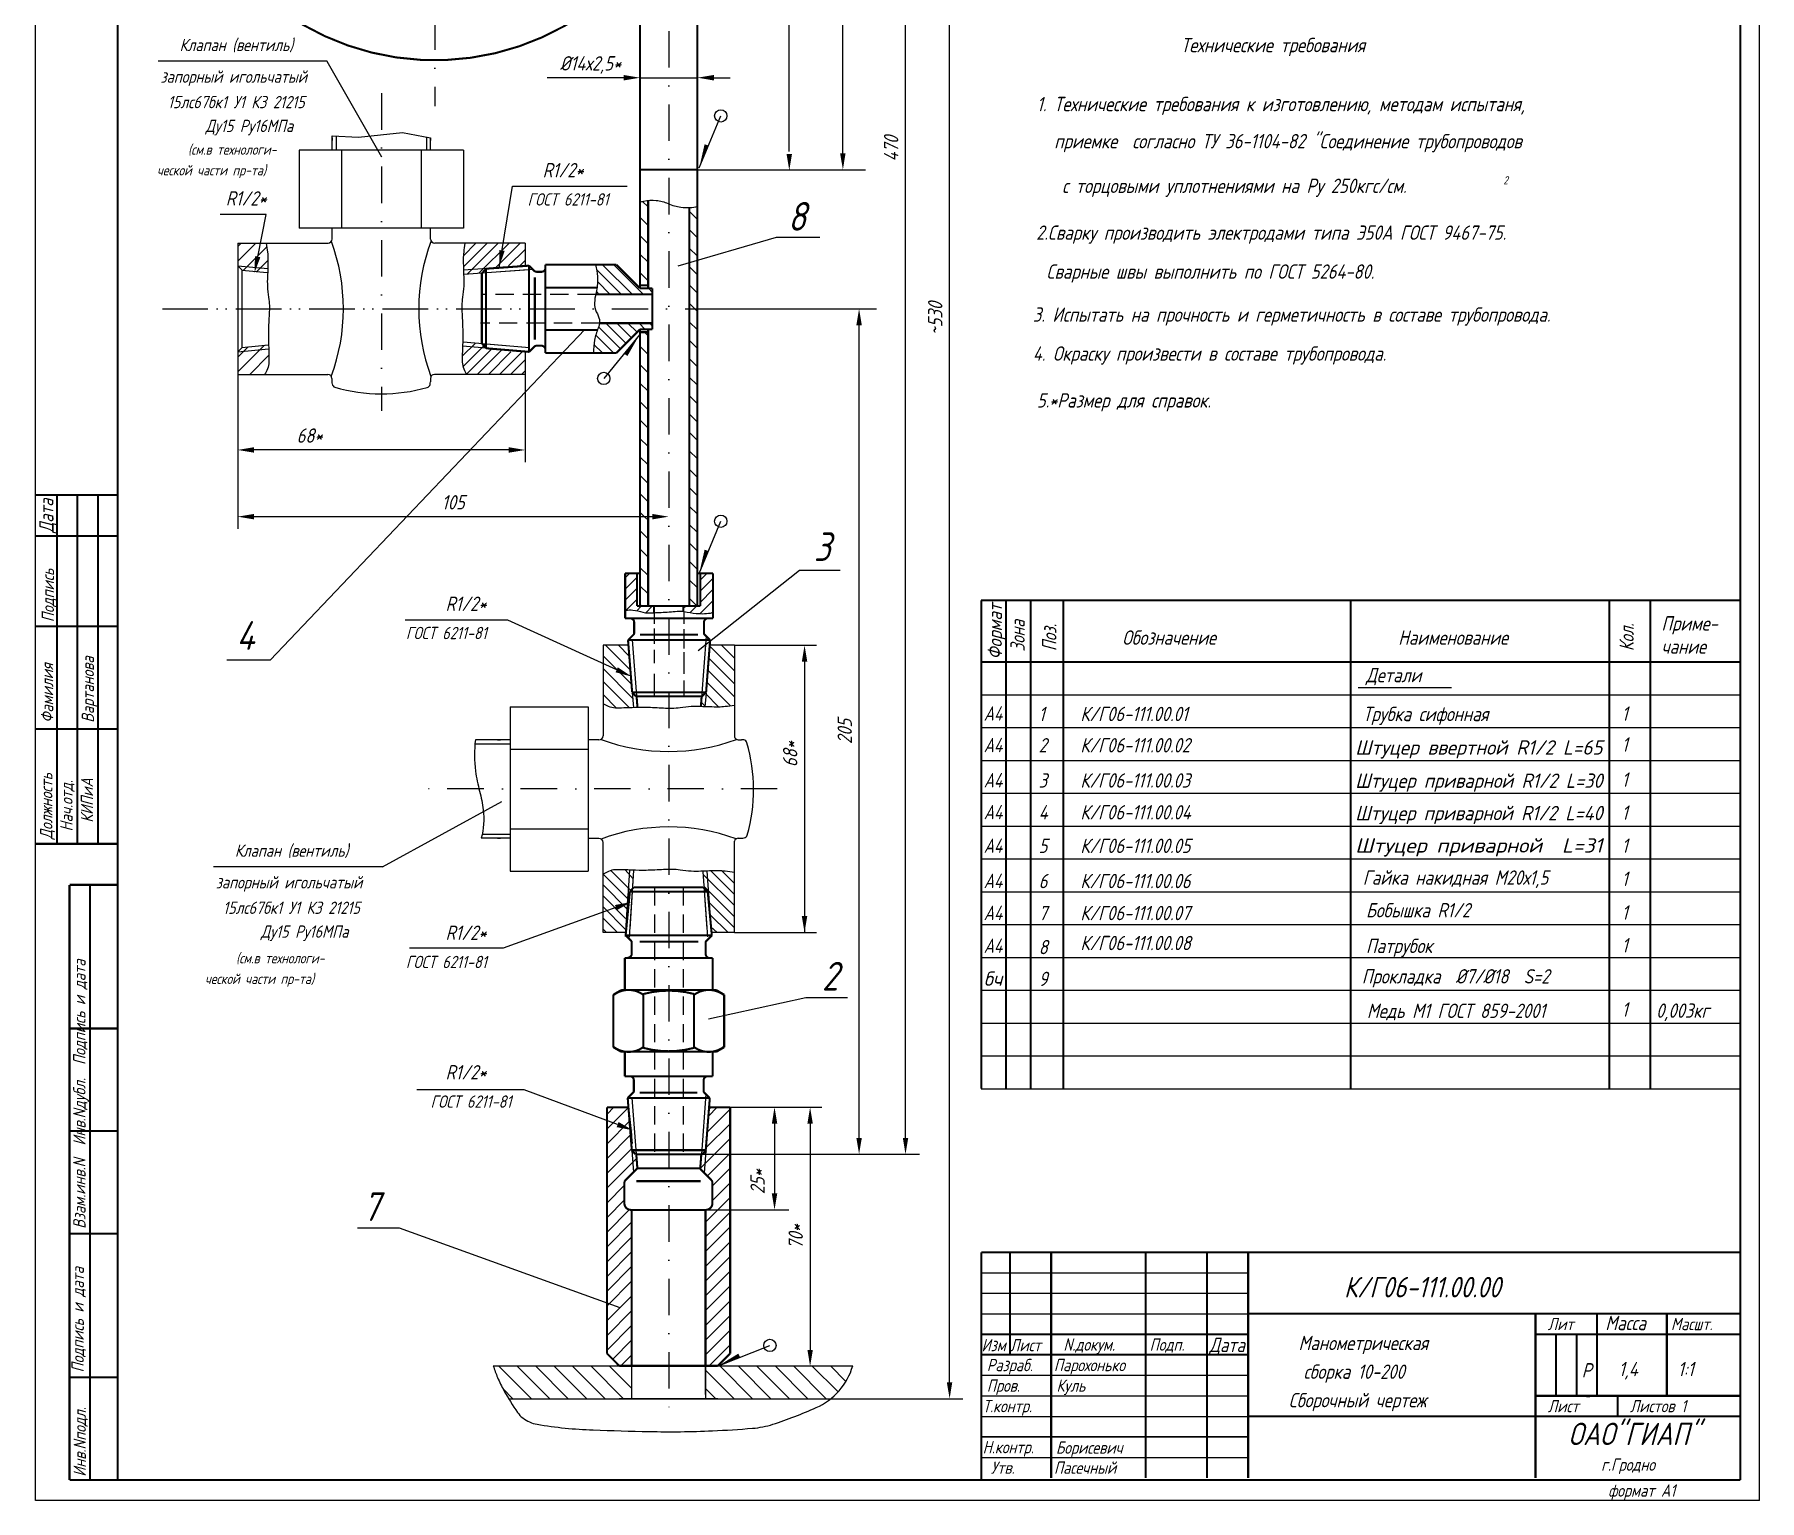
# Model space of a CAD drawing. Extents: x 612 to 1929, y 187 to 790.
# Drawn here: x 612.1 to 1032.4, y 192 to 549.2 of the extents above; entities that cross this region are included whole.
import ezdxf
from ezdxf.enums import TextEntityAlignment as Align

# ---------------------------------------------------------------- set-up
doc = ezdxf.new("R2010")
doc.units = 0
doc.header["$LTSCALE"] = 0.7
doc.header["$MEASUREMENT"] = 0
doc.linetypes.add('DASHDOT', pattern=[25.4, 12.7, -6.35, 0, -6.35])
doc.linetypes.add('HIDDEN', pattern=[9.525, 6.35, -3.175])
doc.layers.get('0').update_dxf_attribs({"linetype": 'CONTINUOUS'})
doc.layers.get('DEFPOINTS').update_dxf_attribs({"linetype": 'CONTINUOUS'})
doc.styles.add('ROMANC', font='romanc', dxfattribs={"width": 0.8, "oblique": 15, "height": 3.5})

# ---------------------------------------------------------------- blocks, each defined once
blk = doc.blocks.new('*X4')
at = {"color": 0}
for p, q in [((425.69, 471.44), (419.63, 477.5)), ((428.38, 471.44), (421.13, 478.69)), ((431.07, 471.44), (423.82, 478.69)), ((420.3, 471.44), (419.61, 472.13)), ((422.99, 471.44), (419.88, 474.56)), ((433.22, 471.99), (432.27, 472.94)), ((425.47, 458.19), (420.13, 463.52)), ((426.81, 459.54), (421.91, 464.44)), ((428.16, 460.88), (424.6, 464.44)), ((429.51, 462.23), (427.3, 464.44)), ((431.49, 462.94), (429.99, 464.44)), ((433.22, 463.91), (432.69, 464.44)), ((421.08, 457.19), (419, 459.27)), ((423.77, 457.19), (419.45, 461.52))]:
    blk.add_line(p, q, dxfattribs=at)
blk = doc.blocks.new('*X6')
at = {"color": 0}
for p, q in [((428.16, 376.47), (421.22, 383.41)), ((427.89, 379.88), (421.82, 385.95)), ((427.62, 383.3), (424.96, 385.95)), ((453.22, 376.56), (446.97, 382.8)), ((453.22, 379.7), (447.2, 385.72)), ((453.22, 382.84), (450.11, 385.95)), ((428.43, 373.06), (421.22, 380.27)), ((453.22, 373.41), (446.74, 379.89)), ((427.63, 370.72), (421.22, 377.13)), ((449.44, 370.91), (446.09, 374.26)), ((452.3, 371.19), (446.52, 376.97)), ((424.53, 370.67), (421.22, 373.98)), ((446.24, 370.97), (445.13, 372.07))]:
    blk.add_line(p, q, dxfattribs=at)
blk = doc.blocks.new('*X7')
at = {"color": 0}
for p, q in [((432.22, 492.75), (430.87, 494.09)), ((444.22, 489.73), (442.22, 491.73)), ((432.22, 488.26), (430.22, 490.26)), ((432.22, 483.77), (430.22, 485.77)), ((444.22, 485.24), (442.22, 487.24)), ((432.22, 479.28), (430.22, 481.28)), ((444.22, 480.75), (442.22, 482.75)), ((432.22, 474.79), (430.22, 476.79)), ((444.22, 476.26), (442.22, 478.26)), ((444.22, 471.77), (442.22, 473.77)), ((443.55, 467.94), (442.22, 469.28)), ((444.22, 467.28), (443.55, 467.94)), ((444.22, 462.79), (442.22, 464.79)), ((432.22, 456.83), (430.22, 458.83)), ((432.22, 461.32), (431.29, 462.24)), ((444.22, 458.3), (442.22, 460.3)), ((432.22, 452.34), (430.22, 454.34)), ((444.22, 453.81), (442.22, 455.81)), ((432.22, 447.85), (430.22, 449.85)), ((444.22, 449.32), (442.22, 451.32)), ((444.22, 444.83), (442.22, 446.83)), ((432.22, 443.36), (430.22, 445.36)), ((444.22, 440.34), (442.22, 442.34)), ((432.22, 438.87), (430.22, 440.87)), ((444.22, 435.85), (442.22, 437.85)), ((432.22, 434.38), (430.22, 436.38)), ((444.22, 431.36), (442.22, 433.36)), ((432.22, 429.89), (430.22, 431.89)), ((444.22, 426.87), (442.22, 428.87)), ((432.22, 425.4), (430.22, 427.4)), ((432.22, 420.91), (430.22, 422.91)), ((444.22, 422.38), (442.22, 424.38)), ((431.34, 417.29), (430.22, 418.42)), ((432.22, 416.42), (431.34, 417.29)), ((444.22, 417.89), (442.22, 419.89)), ((432.22, 411.93), (430.22, 413.93)), ((444.22, 413.4), (442.22, 415.4)), ((432.22, 407.44), (430.22, 409.44)), ((444.22, 408.91), (442.22, 410.91)), ((432.22, 402.95), (430.22, 404.95)), ((444.22, 404.42), (442.22, 406.42)), ((432.22, 398.46), (430.22, 400.46)), ((444.22, 399.93), (442.22, 401.93)), ((430.67, 395.52), (430.22, 395.97)), ((444.14, 395.52), (442.22, 397.44))]:
    blk.add_line(p, q, dxfattribs=at)
blk = doc.blocks.new('*X5')
at = {"color": 0}
for p, q in [((426.61, 402.37), (427.76, 403.51)), ((444.92, 401.81), (446.62, 403.51)), ((426.61, 399.67), (429.52, 402.58)), ((426.61, 396.98), (429.52, 399.88)), ((444.92, 399.12), (448.01, 402.21)), ((444.92, 396.42), (448.01, 399.52)), ((426.82, 394.49), (429.52, 397.19)), ((429.42, 394.39), (430.54, 395.52)), ((431.61, 393.9), (433.23, 395.52)), ((440.77, 394.97), (441.31, 395.52)), ((442.42, 393.92), (444.01, 395.52)), ((444.86, 393.67), (448.01, 396.83)), ((447.76, 393.88), (448.01, 394.13))]:
    blk.add_line(p, q, dxfattribs=at)

msp = doc.modelspace()

# ---------------------------------------------------------------- linework, layer by layer
for p, q in [((612.37, 192.01), (612.37, 786.01)), ((612.37, 192.01), (612.37, 786.01)), ((1032.37, 192.01), (1032.37, 786.01)), ((1032.37, 192.01), (1032.37, 786.01)), ((683.4, 542.68), (642.28, 542.68)), ((683.37, 542.72), (696.63, 519.41)), ((774.06, 516.68), (779.31, 529.37)), ((684.63, 521.01), (684.63, 524.52)), ((684.63, 524.05), (684.63, 523.35)), ((685.64, 524.46), (685.64, 521.01)), ((707.62, 524.25), (707.62, 521.01)), ((708.63, 521.01), (708.63, 524.05)), ((708.63, 524.05), (708.63, 523.35)), ((716.63, 521.01), (676.63, 521.01)), ((676.63, 521.01), (676.63, 502.01)), ((686.92, 521.01), (686.92, 502.01)), ((706.34, 521.01), (706.34, 502.01)), ((716.63, 521.01), (716.63, 502.01)), ((725.34, 492.36), (728.61, 512.24)), ((728.61, 512.24), (756.53, 512.24)), ((668.55, 505.32), (657.36, 505.32)), ((666.5, 495.06), (668.55, 505.32)), ((716.63, 502.01), (676.63, 502.01)), ((684.63, 499.37), (684.63, 502.01)), ((708.63, 499.37), (708.63, 502.01)), ((661.63, 498.37), (683.63, 498.37)), ((731.63, 498.37), (709.63, 498.37)), ((768.91, 492.87), (792.88, 499.82)), ((792.88, 499.82), (803.45, 499.82)), ((661.63, 492.87), (668.94, 492.17)), ((661.63, 492.87), (662.63, 491.87)), ((662.63, 491.87), (662.63, 472.82)), ((662.63, 491.77), (668.82, 491.18)), ((731.63, 492.81), (716.64, 491.75)), ((733.53, 491.94), (716.74, 490.75)), ((722.12, 492.13), (721.2, 491.07)), ((732.67, 491.88), (721.2, 491.07)), ((733.8, 491.66), (732.6, 492.87)), ((721.1, 490.95), (721.1, 473.97)), ((746.19, 477.36), (669.52, 396.78)), ((759.51, 476.01), (750.8, 465.39)), ((661.63, 471.87), (662.63, 472.87)), ((661.63, 471.87), (669.17, 472.62)), ((662.63, 472.97), (669.14, 473.62)), ((731.63, 471.95), (716.42, 473.22)), ((732.73, 472.86), (716.54, 474.22)), ((732.68, 472.86), (721.22, 473.82)), ((722.13, 472.74), (721.22, 473.82)), ((734.1, 473.37), (732.57, 471.84)), ((733.8, 473.07), (732.57, 471.84)), ((733.95, 473.22), (732.6, 471.87)), ((733.8, 473.07), (732.6, 471.87)), ((736.6, 471.62), (736.6, 472.37)), ((661.63, 466.37), (683.57, 466.37)), ((684.57, 465.37), (684.57, 464.6)), ((708.56, 465.37), (708.56, 464.6)), ((731.63, 466.37), (709.56, 466.37)), ((774.06, 417.89), (779.31, 430.59)), ((773.84, 399.09), (798.53, 418.68)), ((798.53, 418.68), (808.44, 418.68)), ((763.06, 408.34), (763.06, 405.59)), ((770.29, 408.62), (770.29, 405.59)), ((727.42, 406.54), (702.41, 406.54)), ((753.96, 394.41), (727.42, 406.54)), ((763.06, 404.47), (763.06, 400.71)), ((770.29, 404.28), (770.29, 399.59)), ((750.63, 400.38), (750.63, 378.32)), ((757.72, 402.64), (757.77, 402.64)), ((757.72, 401.72), (758.79, 388.08)), ((763.06, 399.3), (763.06, 396.02)), ((775.79, 402.57), (774.64, 387.69)), ((782.63, 400.38), (782.63, 378.08)), ((669.52, 396.78), (658.95, 396.78)), ((770.29, 398.74), (770.29, 393.39)), ((763.06, 393.39), (763.06, 388.02)), ((770.29, 391.79), (770.29, 388.02)), ((757.73, 388.86), (758.02, 385.19)), ((775.72, 388.75), (775.46, 385.4)), ((842.78, 388.33), (1027.68, 388.33)), ((934.57, 390.1), (957.34, 390.1)), ((727.99, 385.38), (727.99, 345.38)), ((727.99, 385.38), (746.99, 385.38)), ((746.99, 385.38), (746.99, 345.38)), ((842.78, 380.33), (1027.68, 380.33)), ((719.43, 376.37), (727.99, 376.37)), ((727.99, 377.38), (719.53, 377.38)), ((724.95, 377.38), (725.65, 377.38)), ((727.99, 375.09), (746.99, 375.09)), ((749.63, 377.32), (746.99, 377.32)), ((783.59, 377.37), (784.35, 377.37)), ((842.78, 372.33), (1027.68, 372.33)), ((696.91, 346.38), (725.97, 362.35)), ((842.78, 364.33), (1027.68, 364.33)), ((727.99, 353.38), (720.95, 353.38)), ((721.2, 354.39), (727.99, 354.39)), ((724.95, 353.38), (725.65, 353.38)), ((727.99, 355.67), (746.99, 355.67)), ((749.63, 353.33), (746.99, 353.33)), ((783.59, 353.38), (784.35, 353.38)), ((842.78, 356.33), (1027.68, 356.33)), ((750.63, 330.38), (750.63, 352.33)), ((782.63, 330.38), (782.63, 352.66)), ((696.91, 346.38), (655.74, 346.38)), ((727.99, 345.38), (746.99, 345.38)), ((756.17, 330.38), (757.13, 345.61)), ((756.17, 330.38), (757.13, 345.61)), ((757.11, 329.29), (758.12, 345.52)), ((757.24, 331.31), (758.12, 345.52)), ((776.14, 329.31), (775.04, 345.3)), ((776, 331.33), (775.04, 345.3)), ((777.07, 330.4), (776.03, 345.39)), ((777.07, 330.4), (776.03, 345.39)), ((842.78, 348.33), (1027.68, 348.33)), ((753.76, 336.47), (726.3, 326.62)), ((756.11, 329.41), (756.77, 339.89)), ((756.11, 329.41), (756.77, 339.89)), ((777.13, 329.43), (776.41, 339.91)), ((842.78, 340.33), (1027.68, 340.33)), ((842.78, 332.33), (1027.68, 332.33)), ((726.3, 326.62), (703.48, 326.62)), ((842.78, 324.33), (1027.68, 324.33)), ((766.64, 316.37), (755.05, 316.37)), ((766.61, 316.37), (778.21, 316.37)), ((778.24, 316.37), (777.34, 316.37)), ((842.78, 316.33), (1027.68, 316.33)), ((776.31, 309.4), (800.02, 314.55)), ((800.02, 314.55), (810.22, 314.55)), ((842.78, 308.33), (1027.68, 308.33)), ((755.05, 301.34), (766.64, 301.34)), ((778.21, 301.34), (766.61, 301.34)), ((842.78, 300.33), (1027.68, 300.33)), ((731.44, 292.09), (705.25, 292.09)), ((754.18, 283.61), (731.44, 292.09)), ((756.64, 290.06), (758.06, 272.04)), ((757.64, 291.06), (757.69, 291.06)), ((757.64, 290.14), (758.73, 276.37)), ((775.71, 290.99), (774.58, 276.37)), ((776.64, 290.06), (775.23, 271.86)), ((842.78, 292.33), (1027.68, 292.33)), ((757.82, 279), (756.93, 287.82)), ((757.61, 281.08), (756.93, 287.82)), ((757.61, 281.06), (756.93, 287.82)), ((701.03, 258.38), (690.83, 258.38)), ((754.84, 238.92), (701.03, 258.38)), ((842.8, 247.51), (907.8, 247.51)), ((842.8, 242.51), (907.8, 242.51)), ((842.8, 237.51), (907.8, 237.51)), ((775.59, 217.82), (775.59, 228.12)), ((778.79, 224.82), (791.3, 229.8)), ((723.89, 224.82), (811.47, 224.82)), ((757.59, 224.82), (757.59, 216.88)), ((775.59, 224.82), (775.59, 216.88)), ((842.8, 222.51), (907.8, 222.51)), ((727.64, 216.82), (806.13, 216.82)), ((778.59, 216.82), (754.59, 216.82)), ((842.8, 217.51), (907.8, 217.51)), ((990.22, 217.37), (991.01, 217.37)), ((842.8, 212.51), (1027.8, 212.51)), ((842.8, 207.51), (907.8, 207.51)), ((907.8, 207.51), (842.8, 207.51)), ((842.8, 207.51), (907.8, 207.51)), ((842.8, 202.51), (907.8, 202.51)), ((1032.37, 192.01), (612.37, 192.01))]:
    msp.add_line(p, q)
at = {"linetype": 'DASHDOT'}
for p, q in [((766.63, 746.7), (766.63, 212.14)), ((709.63, 679.49), (709.63, 531.77)), ((696.63, 534.88), (696.63, 457.52)), ((643.3, 482.37), (742.93, 482.37)), ((645.49, 482.37), (775.66, 482.37)), ((793.09, 365.38), (705.47, 365.38))]:
    msp.add_line(p, q, dxfattribs=at)
at = {"color": 0, "linetype": 'ByBlock'}
for p, q in [((824.32, 280.37), (824.32, 739.04)), ((835.06, 220.82), (835.06, 739.04)), ((809.06, 520.26), (809.06, 691.72)), ((796.01, 520.68), (796.01, 602.92)), ((759.63, 506.38), (759.63, 546.07)), ((773.63, 506.38), (773.63, 546.07)), ((755.63, 538.67), (737, 538.67)), ((759.63, 538.67), (773.63, 538.67)), ((777.63, 538.67), (781.63, 538.67)), ((773.63, 516.26), (814.58, 516.26)), ((773.63, 482.37), (817.27, 482.37)), ((813.01, 280.37), (813.01, 478.37)), ((661.63, 467.02), (661.63, 428.72)), ((661.63, 466.37), (661.63, 444.97)), ((731.63, 466.37), (731.63, 444.97)), ((727.63, 447.97), (665.63, 447.97)), ((665.63, 431.72), (762.63, 431.72)), ((782.63, 400.38), (802.6, 400.38)), ((799.72, 396.38), (799.72, 330.39)), ((782.63, 330.39), (802.6, 330.39)), ((776.47, 287.82), (798.56, 287.82)), ((781.6, 287.82), (803.94, 287.82)), ((792.41, 283.82), (792.41, 266.82)), ((801.08, 283.82), (801.08, 228.72)), ((766.63, 276.37), (827.7, 276.37)), ((775.59, 262.82), (795.86, 262.82)), ((766.63, 216.82), (838.3, 216.82))]:
    msp.add_line(p, q, dxfattribs=at)
at = {"linetype": 'Continuous'}
for p, q in [((661.63, 498.37), (661.63, 466.37)), ((661.63, 498.37), (661.63, 466.37)), ((731.63, 498.37), (731.63, 492.87)), ((722.1, 492.13), (722.1, 482.37)), ((722.1, 492.1), (722.1, 472.75)), ((722.1, 472.75), (722.1, 482.37)), ((731.63, 471.87), (731.63, 466.37)), ((734.51, 473.37), (735.6, 473.37)), ((736.6, 471.62), (753.88, 471.62)), ((756.82, 400.38), (750.63, 400.38)), ((782.63, 400.38), (776.63, 400.38)), ((756.13, 330.38), (750.63, 330.38)), ((756.13, 330.38), (750.63, 330.38)), ((756.13, 330.38), (750.63, 330.38)), ((782.63, 330.38), (777.13, 330.38)), ((782.63, 330.38), (777.13, 330.38)), ((782.63, 330.38), (777.13, 330.38)), ((755.05, 316.37), (766.64, 316.37)), ((778.21, 316.37), (766.61, 316.37))]:
    msp.add_line(p, q, dxfattribs=at)
at = {"color": 0}
for p, q in [((661.63, 493.96), (666.04, 498.37)), ((661.63, 497.55), (662.44, 498.37)), ((662.99, 491.73), (668.71, 497.45)), ((716.6, 492.6), (722.37, 498.37)), ((716.61, 495.3), (719.67, 498.37)), ((717.5, 490.8), (725.06, 498.37)), ((720.4, 491.01), (727.75, 498.37)), ((724.38, 492.29), (730.45, 498.37)), ((727.64, 492.87), (731.63, 496.85)), ((666.27, 491.42), (668.99, 494.14)), ((730.34, 492.87), (731.63, 494.16)), ((661.63, 467.02), (668.13, 473.52)), ((661.63, 470.61), (664.14, 473.12)), ((664.57, 466.37), (669.23, 471.03)), ((716.34, 470.79), (719.52, 473.97)), ((716.51, 468.26), (722.01, 473.76)), ((717.36, 466.41), (723.57, 472.62)), ((720, 466.37), (726.05, 472.42)), ((722.7, 466.37), (728.2, 471.87)), ((725.39, 466.37), (730.89, 471.87)), ((728.08, 466.37), (731.63, 469.91)), ((730.78, 466.37), (731.63, 467.22)), ((668.16, 466.37), (668.23, 466.44)), ((750.68, 344.65), (756.69, 338.64)), ((752.53, 345.5), (757.49, 340.53)), ((756.05, 345.7), (758, 343.5)), ((776.87, 345.4), (782.63, 339.64)), ((779.56, 345.4), (782.63, 342.34)), ((750.63, 342.01), (756.53, 336.1)), ((775.09, 344.48), (782.63, 336.95)), ((775.29, 341.59), (782.63, 334.25)), ((750.63, 339.31), (756.13, 333.81)), ((750.63, 336.62), (756.13, 331.12)), ((776.57, 337.62), (782.63, 331.56)), ((750.63, 333.93), (754.17, 330.38)), ((776.77, 334.73), (781.11, 330.38)), ((750.63, 331.23), (751.48, 330.38)), ((776.98, 331.69), (778.36, 330.49)), ((751.6, 286.12), (753.29, 287.82)), ((751.6, 282.53), (756.59, 287.53)), ((776, 281.79), (781.6, 287.38)), ((776.3, 285.69), (778.44, 287.82)), ((776.59, 287.47), (776.81, 287.69)), ((751.6, 278.94), (757.09, 284.43)), ((775.7, 277.9), (781.6, 283.79)), ((751.6, 275.34), (757.35, 281.1)), ((751.6, 271.75), (757.61, 277.77)), ((774.24, 272.85), (781.6, 280.2)), ((751.6, 268.16), (758.8, 275.37)), ((776.04, 271.05), (781.6, 276.61)), ((777.27, 268.69), (781.6, 273.02)), ((777.27, 265.1), (781.6, 269.42)), ((751.6, 264.57), (755.84, 268.82)), ((751.6, 260.98), (755.84, 265.23)), ((775.59, 259.83), (781.6, 265.83)), ((751.6, 257.38), (757.03, 262.82)), ((775.59, 256.24), (781.6, 262.24)), ((751.6, 253.79), (757.59, 259.79)), ((775.59, 252.65), (781.6, 258.65)), ((751.6, 250.2), (757.59, 256.2)), ((751.6, 246.61), (757.59, 252.61)), ((775.59, 249.05), (781.6, 255.05)), ((751.6, 243.02), (757.59, 249.02)), ((775.59, 245.46), (781.6, 251.46)), ((751.6, 239.42), (757.59, 245.42)), ((775.59, 241.87), (781.6, 247.87)), ((775.59, 238.28), (781.6, 244.28)), ((751.6, 235.83), (757.59, 241.83)), ((775.59, 234.69), (781.6, 240.69)), ((751.6, 232.24), (757.59, 238.24)), ((775.59, 231.09), (781.6, 237.09)), ((751.6, 228.65), (757.59, 234.65)), ((775.59, 227.5), (781.6, 233.5)), ((780.5, 232.41), (781.6, 233.5)), ((752.98, 226.44), (757.59, 231.05)), ((754.95, 224.82), (757.59, 227.46)), ((776.5, 224.82), (781.6, 229.91)), ((733.18, 216.82), (725.18, 224.82)), ((737.67, 216.82), (729.67, 224.82)), ((742.16, 216.82), (734.16, 224.82)), ((746.65, 216.82), (738.65, 224.82)), ((751.14, 216.82), (743.14, 224.82)), ((755.63, 216.82), (747.63, 224.82)), ((757.59, 219.35), (752.12, 224.82)), ((782.57, 216.82), (775.59, 223.8)), ((787.06, 216.82), (779.06, 224.82)), ((791.55, 216.82), (783.55, 224.82)), ((796.05, 216.82), (788.05, 224.82)), ((800.54, 216.82), (792.54, 224.82)), ((805.03, 216.82), (797.03, 224.82)), ((802.25, 224.08), (801.51, 224.82)), ((807.88, 218.46), (801.52, 224.82)), ((809.8, 221.02), (806.01, 224.82)), ((728.69, 216.82), (726.2, 219.31)), ((778.12, 216.82), (775.59, 219.34))]:
    msp.add_line(p, q, dxfattribs=at)
at = {"linetype": 'HIDDEN'}
for p, q in [((748.87, 485.87), (721.02, 485.87)), ((749.74, 478.87), (720.81, 478.87)), ((763.13, 341.44), (763.13, 276.37)), ((770.13, 341.44), (770.13, 276.37))]:
    msp.add_line(p, q, dxfattribs=at)
at = {"const_width": 0.5}
for points in [[(632.37, 197.01), (632.37, 781.01)], [(1027.69, 197.01), (1027.69, 781.01)], [(773.63, 696.26), (773.63, 409.94)], [(759.63, 606.92), (759.63, 487.37)], [(761.63, 508.79), (761.63, 487.37)], [(771.63, 507.02), (771.63, 409.94)], [(722.12, 492.13), (721.1, 490.95)], [(732.6, 492.87), (722.1, 492.13)], [(722.1, 492.13), (722.1, 482.38)], [(733.8, 491.66), (732.57, 492.89)], [(732.59, 492.87), (732.59, 471.83)], [(736.6, 493.12), (736.6, 471.62)], [(759.63, 487.37), (753.88, 493.12)], [(721.1, 490.95), (721.1, 473.97)], [(734.02, 490.04), (734.02, 474.82)], [(762.63, 487.37), (762.63, 477.37)], [(722.1, 472.75), (722.1, 482.36)], [(759.63, 477.37), (753.88, 471.62)], [(759.63, 477.37), (759.63, 409.94)], [(761.63, 477.37), (761.63, 409.94)], [(722.13, 472.74), (721.1, 473.97)], [(722.13, 472.74), (721.22, 473.82)], [(732.6, 471.87), (722.1, 472.75)], [(733.8, 473.07), (732.57, 471.84)], [(736.6, 471.62), (736.6, 472.37)], [(632.49, 437.01), (612.37, 437.01)], [(617.59, 352.01), (617.59, 437.01)], [(622.59, 352.01), (622.59, 437.01)], [(627.59, 352.01), (627.59, 437.01)], [(632.49, 427.01), (612.37, 427.01)], [(756.02, 417.94), (759.63, 417.94)], [(758.93, 417.94), (758.93, 409.94)], [(773.63, 417.94), (777.42, 417.94)], [(774.33, 417.94), (774.33, 409.94)], [(766.63, 409.94), (758.93, 409.94)], [(766.63, 409.94), (774.33, 409.94)], [(842.73, 411.33), (1027.68, 411.33)], [(842.73, 411.33), (1027.68, 411.33)], [(842.78, 292.33), (842.78, 411.33)], [(848.78, 292.33), (848.78, 411.33)], [(854.78, 292.33), (854.78, 411.33)], [(862.78, 292.33), (862.78, 411.33)], [(932.78, 292.33), (932.78, 411.33)], [(995.78, 292.33), (995.78, 411.33)], [(1005.78, 292.33), (1005.78, 411.33)], [(632.49, 405.01), (612.37, 405.01)], [(758.22, 403.35), (758.22, 405.95)], [(759.65, 406.97), (766.72, 406.97)], [(775.22, 403.35), (775.22, 405.95)], [(758.08, 402.99), (756.72, 401.64)], [(756.72, 401.64), (757.72, 388.99)], [(756.72, 401.64), (776.72, 401.64)], [(759.65, 402.97), (773.79, 402.97)], [(775.37, 402.99), (776.72, 401.64)], [(776.72, 401.64), (775.74, 388.94)], [(842.78, 396.33), (1027.68, 396.33)], [(757.67, 388.92), (758.65, 387.94)], [(758.65, 387.94), (774.91, 387.94)], [(758.81, 387.94), (759.02, 385.22)], [(774.66, 387.94), (774.46, 385.45)], [(775.75, 388.94), (774.75, 387.94)], [(632.49, 380.01), (612.37, 380.01)], [(632.49, 352.01), (612.37, 352.01)], [(620.65, 197.01), (620.65, 342.01)], [(632.65, 342.01), (620.65, 342.01)], [(625.65, 197.01), (625.65, 342.01)], [(756.14, 329.69), (757.17, 340.44)], [(757.17, 340.44), (758.17, 341.44)], [(757.17, 340.37), (776.05, 340.37)], [(758.17, 341.44), (774.98, 341.44)], [(776.24, 340.19), (774.98, 341.44)], [(777.14, 329.69), (776.14, 340.28)], [(757.5, 328.33), (756.14, 329.69)], [(756.14, 329.69), (777.14, 329.69)], [(757.64, 325.26), (757.64, 327.98)], [(759.53, 328.19), (773.86, 328.19)], [(775.64, 325.18), (775.64, 327.98)], [(775.79, 328.33), (777.14, 329.69)], [(755.94, 324.19), (777.34, 324.19)], [(759.53, 324.19), (766.64, 324.19)], [(776.46, 324.19), (777.34, 324.19)], [(755.05, 316.37), (753.14, 315.26)], [(753.14, 312.11), (753.14, 315.26)], [(755.05, 316.37), (766.64, 316.37)], [(760.46, 312.11), (760.46, 315.42)], [(778.21, 316.37), (766.61, 316.37)], [(772.8, 312.11), (772.8, 315.42)], [(777.34, 316.37), (778.24, 316.37)], [(778.21, 316.37), (780.11, 315.26)], [(778.24, 316.37), (780.14, 315.26)], [(780.11, 312.11), (780.11, 315.26)], [(780.14, 312.11), (780.14, 315.26)], [(753.14, 302.44), (753.14, 312.11)], [(760.46, 302.29), (760.46, 312.11)], [(772.8, 302.29), (772.8, 312.11)], [(780.11, 302.44), (780.11, 312.11)], [(780.14, 302.44), (780.14, 312.11)], [(632.65, 307.01), (620.65, 307.01)], [(755.05, 301.34), (753.14, 302.44)], [(778.21, 301.34), (780.11, 302.44)], [(778.24, 301.34), (780.14, 302.44)], [(766.64, 301.34), (755.05, 301.34)], [(766.61, 301.34), (778.21, 301.34)], [(778.24, 301.34), (777.34, 301.34)], [(758.14, 291.77), (758.14, 294.38)], [(759.57, 295.39), (766.64, 295.39)], [(775.14, 291.77), (775.14, 294.38)], [(758, 291.42), (756.64, 290.06)], [(756.64, 290.06), (757.64, 277.37)], [(756.64, 290.06), (776.64, 290.06)], [(759.57, 291.39), (773.64, 291.39)], [(775.29, 291.42), (776.64, 290.06)], [(776.64, 290.06), (775.64, 277.18)], [(756.82, 287.82), (751.6, 287.82)], [(756.93, 287.82), (751.6, 287.82)], [(781.6, 287.82), (776.47, 287.82)], [(632.65, 282.01), (620.65, 282.01)], [(757.59, 277.34), (758.57, 276.37)], [(775.83, 277.37), (774.83, 276.37)], [(756.14, 270.11), (758.99, 272.97)], [(758.57, 276.37), (774.83, 276.37)], [(758.74, 276.25), (758.99, 272.97)], [(758.99, 272.97), (774.31, 272.97)], [(774.57, 276.32), (774.3, 272.79)], [(774.42, 269.82), (758.74, 269.82)], [(776.98, 270.11), (774.3, 272.79)], [(775.67, 262.82), (757.44, 262.82)], [(757.59, 224.82), (757.59, 262.82)], [(775.59, 224.82), (775.59, 262.82)], [(632.65, 257.01), (620.65, 257.01)], [(842.8, 252.51), (1027.8, 252.51)], [(842.8, 252.51), (842.8, 197.01)], [(842.8, 197.51), (842.8, 252.51)], [(849.8, 227.51), (849.8, 252.51)], [(859.8, 197.51), (859.8, 252.51)], [(882.8, 197.51), (882.8, 252.51)], [(897.8, 197.51), (897.8, 252.51)], [(907.8, 197.51), (907.8, 252.51)], [(907.8, 237.51), (1027.8, 237.51)], [(977.8, 197.51), (977.8, 237.51)], [(992.8, 217.51), (992.8, 237.51)], [(1009.8, 217.51), (1009.8, 237.51)], [(842.8, 232.51), (907.8, 232.51)], [(842.8, 232.51), (907.8, 232.51)], [(977.8, 232.51), (1027.8, 232.51)], [(977.8, 232.51), (1027.8, 232.51)], [(982.8, 217.51), (982.8, 232.51)], [(987.8, 217.51), (987.8, 232.51)], [(751.6, 227.82), (754.59, 224.82)], [(781.6, 227.82), (778.59, 224.82)], [(842.8, 227.51), (907.8, 227.51)], [(842.8, 227.51), (907.8, 227.51)], [(778.59, 224.82), (754.59, 224.82)], [(632.65, 222.01), (620.65, 222.01)], [(977.8, 217.51), (1027.8, 217.51)], [(977.8, 217.51), (1027.8, 217.51)], [(997.8, 212.51), (997.8, 217.51)], [(907.8, 212.51), (1027.8, 212.51)], [(977.8, 212.51), (1027.8, 212.51)], [(1027.69, 197.01), (620.65, 197.01)]]:
    msp.add_lwpolyline(points, dxfattribs=at)
for points in [[(645.63, 606.92, 0.709188), (759.63, 566.97, 1)], [(733.8, 491.66, 0.198912), (734.51, 491.37, 0.198912)], [(735.6, 491.37, 0.414214), (736.6, 492.37, 0.414214)], [(733.8, 473.07, -0.198912), (734.51, 473.37, -0.198912)], [(735.6, 473.37, -0.414214), (736.6, 472.37, -0.414214)], [(758.22, 405.95, 0.414214), (757.22, 406.95, 0.414214)], [(758.08, 402.99, 0.198912), (758.22, 403.35, 0.198912)], [(776.22, 406.95, 0.414214), (775.22, 405.95, 0.414214)], [(775.22, 403.35, 0.198912), (775.37, 402.99, 0.198912)], [(757.64, 327.98, 0.198912), (757.5, 328.33, 0.198912)], [(775.79, 328.33, 0.198912), (775.64, 327.98, 0.198912)], [(756.64, 324.26, 0.414214), (757.64, 325.26, 0.414214)], [(775.64, 325.18, 0.414214), (776.64, 324.18, 0.414214)], [(760.46, 315.21, 0.337742), (753.14, 315.12, 0.337742)], [(766.64, 316.23, 0.065251), (760.46, 315.42, 0.065251)], [(766.61, 316.23, -0.065251), (772.8, 315.42, -0.065251)], [(772.8, 315.21, -0.337742), (780.11, 315.12, -0.337742)], [(753.14, 302.59, 0.337742), (760.46, 302.5, 0.337742)], [(780.11, 302.59, -0.337742), (772.8, 302.5, -0.337742)], [(760.46, 302.29, 0.065251), (766.64, 301.48, 0.065251)], [(772.8, 302.29, -0.065251), (766.61, 301.48, -0.065251)], [(758.14, 294.38, 0.414214), (757.14, 295.38, 0.414214)], [(776.14, 295.38, 0.414214), (775.14, 294.38, 0.414214)], [(758, 291.42, 0.198912), (758.14, 291.77, 0.198912)], [(775.14, 291.77, 0.198912), (775.29, 291.42, 0.198912)], [(756.14, 270.11, 0.198912), (755.84, 269.41, 0.198912)], [(776.98, 270.11, -0.198912), (777.27, 269.41, -0.198912)], [(755.84, 264.42, 0.414214), (757.44, 262.82, 0.414214)], [(777.27, 264.42, -0.414214), (775.67, 262.82, -0.414214)]]:
    msp.add_lwpolyline(points, format="xyb", dxfattribs=at)
msp.add_lwpolyline([(684.63, 524.52), (691.03, 524.16), (701.75, 525.35), (708.63, 524.05)])
for points, format in [([(774.06, 516.68, 0, 1, 0), (775.85, 522.3, 1, 1, 0)], "xyseb"), ([(759.63, 508.33, -0.016366), (760.55, 508.59, -0.089376), (763.6, 508.79, -0.076992), (766.47, 508.01, 0.06972), (769.62, 507.11, 0.10146), (773.77, 507.36, 0.080483)], "xyb"), ([(668.57, 498.37, -0.010158), (668.89, 496.13, -0.030036), (668.99, 494.51, -0.013798), (668.88, 490.16, 0.026226), (668.87, 487.87, 0.02831), (669.16, 485.17, -0.037565), (669.35, 483.13, -0.018986), (669.3, 481.12, 0.008915), (669.11, 476.85, 0.019358), (669.15, 473.45, -0.01613), (669.23, 469.38, -0.103314), (668.85, 467.7, -0.018147), (668.19, 466.37)], "xyb"), ([(717, 498.37, 0.010158), (716.68, 496.13, 0.030036), (716.58, 494.51, 0.013798), (716.7, 490.16, -0.026226), (716.7, 487.87, -0.02831), (716.41, 485.17, 0.037565), (716.23, 483.13, 0.018986), (716.28, 481.12, -0.008915), (716.46, 476.85, -0.019358), (716.42, 473.45, 0.01613), (716.35, 469.38, 0.103314), (716.72, 467.7, 0.018147), (717.38, 466.37)], "xyb"), ([(748.77, 493.12, -0.01651), (749.1, 491.62, -0.057064), (749.28, 488.9, -0.050029), (748.79, 485.51, 0.075747), (748.58, 483.24, 0.123786), (749.25, 481.1, -0.143187), (749.76, 479.23, -0.091744), (749.43, 477.65, 0.04864), (748.58, 474.74, 0.049058), (748.29, 471.62, 0.045188)], "xyb"), ([(759.51, 476.01, 0, 1, 0), (756.16, 471.15, 1, 1, 0)], "xyseb"), ([(774.06, 417.89, 0, 1, 0), (775.85, 423.51, 1, 1, 0)], "xyseb"), ([(756.02, 408.88, -0.002785), (756.18, 408.91, -0.076649), (757.89, 408.96, -0.040157), (760.33, 408.46, 0.075489), (761.65, 408.29, 0.004189), (763.43, 408.34, 0.004006), (765.29, 408.42, 0.008092), (767.27, 408.56, -0.00834), (769.19, 408.69, -0.062238), (770.35, 408.61, 0.023622), (773.36, 408.15, 0.073605), (777.32, 408.33, 0.001065), (777.42, 408.35)], "xyb"), ([(782.63, 385.75, -0.010158), (780.39, 385.43, -0.030036), (778.78, 385.33, -0.013798), (774.43, 385.45, 0.026226), (772.14, 385.45, 0.02831), (769.44, 385.16, -0.037565), (767.39, 384.98, -0.018986), (765.38, 385.03, 0.008915), (761.11, 385.22, 0.019358), (757.71, 385.17, -0.01613), (753.64, 385.1, -0.103314), (751.96, 385.47, -0.018147), (750.63, 386.13)], "xyb"), ([(719.53, 377.38, 0.06141), (719.58, 369.69, 0.035501), (720.56, 364.84, -0.037843), (721.46, 360.29, -0.096756), (720.95, 353.38, -0.085089)], "xyb"), ([(782.63, 345.01, 0.010158), (780.39, 345.33, 0.030036), (778.78, 345.42, 0.013798), (774.43, 345.31, -0.026226), (772.14, 345.31, -0.02831), (769.44, 345.6, 0.037565), (767.39, 345.78, 0.018986), (765.38, 345.73, -0.008915), (761.11, 345.54, -0.019358), (757.71, 345.59, 0.01613), (753.64, 345.66, 0.103314), (751.96, 345.29, 0.018147), (750.63, 344.63)], "xyb"), ([(778.54, 224.72, 0, 1, 0), (783.82, 227.35, 1, 1, 0)], "xyseb"), ([(723.89, 224.82, 0.018704), (724.94, 221.99, 0.030144), (726.48, 218.8, 0.022794), (729.81, 213.46, 0.078383), (731.08, 212.12, 0.122173), (734.57, 210.59, 0.033525), (748.21, 209.2, 0.003839), (761.87, 208.82, 0.006845), (769.53, 208.78, 0.009957), (777.26, 208.99, 0.007835), (787.08, 209.61, 0.058675), (792, 210.59, 0.026022), (802.54, 214.63, 0.220578), (811.47, 224.82, 0.075687)], "xyb")]:
    msp.add_lwpolyline(points, format=format)
at = {"linetype": 'Continuous', "const_width": 0.5}
for points in [[(759.63, 516.26), (773.63, 516.26)], [(736.6, 493.12), (753.88, 493.12)], [(734.51, 491.37), (735.6, 491.37)], [(736.6, 487.52), (749.17, 487.52)], [(759.63, 488.07), (761.63, 488.07)], [(759.63, 487.37), (762.63, 487.37)], [(748.87, 485.87), (762.63, 485.87)], [(749.74, 478.87), (762.63, 478.87)], [(736.6, 477.2), (749.26, 477.2)], [(759.63, 477.37), (762.63, 477.37)], [(759.63, 476.67), (761.63, 476.67)], [(734.51, 473.37), (735.6, 473.37)], [(736.6, 471.62), (753.88, 471.62)], [(756.02, 406.95), (756.02, 417.94)], [(777.42, 406.95), (777.42, 417.94)], [(763.08, 409.94), (763.08, 408.33)], [(770.18, 409.94), (770.18, 408.57)], [(757.67, 388.94), (775.91, 388.94)], [(755.94, 316.33), (755.94, 324.19)], [(777.34, 316.33), (777.34, 324.19)], [(755.94, 295.38), (755.94, 301.34)], [(777.34, 295.38), (777.34, 301.34)], [(751.6, 287.82), (751.6, 227.82)], [(781.6, 287.82), (781.6, 227.82)], [(757.59, 277.37), (775.66, 277.37)]]:
    msp.add_lwpolyline(points, dxfattribs=at)
at = {"color": 0, "linetype": 'ByBlock', "const_width": 0.5}
for points in [[(777.42, 406.95), (756.02, 406.95)], [(777.42, 406.95), (776.22, 406.95)], [(777.34, 295.38), (755.94, 295.38)], [(777.34, 295.38), (776.14, 295.38)], [(755.84, 264.42), (755.84, 269.41)], [(777.27, 264.42), (777.27, 269.41)]]:
    msp.add_lwpolyline(points, dxfattribs=at)
for centre in [(779.31, 529.37), (750.8, 465.39), (779.31, 430.59), (791.3, 229.8)]:
    msp.add_circle(centre, 1.5)
for centre, radius, start, end in [((683.63, 499.37), 1, 270, 0), ((639.99, 482.37), 47.39, 339.6561, 20.2755), ((753.13, 482.37), 47.39, 159.5514, 200.3584), ((709.63, 499.37), 1, 180, 270), ((734.51, 472.37), 1, 90, 135), ((735.6, 472.37), 1, 0, 90), ((683.57, 465.37), 1, 0, 90), ((687.57, 464.6), 3, 180, 190.7454), ((685.61, 464.23), 1, 190.7454, 253.6991), ((696.67, 502.05), 40.41, 253.6991, 285.9742), ((707.52, 464.16), 1, 285.9742, 347.4273), ((705.56, 464.6), 3, 347.4273, 0), ((709.56, 465.37), 1, 90, 180), ((749.63, 378.32), 1, 270, 0), ((766.63, 421.89), 47.39, 249.6416, 290.3584), ((783.59, 378.37), 1, 196.4636, 270), ((784.35, 374.37), 3, 79.2546, 90), ((784.73, 376.33), 1, 16.3009, 79.2546), ((746.9, 365.27), 40.41, 344.0258, 16.3009), ((749.63, 352.33), 1, 0, 90), ((766.63, 308.74), 47.39, 69.7556, 110.3439), ((783.59, 352.38), 1, 90, 163.5364), ((784.35, 356.38), 3, 270, 282.5727), ((784.79, 354.43), 1, 282.5727, 344.0258), ((776.43, 310.37), 6.03, 51.9873, 81.2732), ((756.84, 269.41), 1, 135, 180), ((776.27, 269.41), 1, 0, 45)]:
    msp.add_arc(centre, radius, start, end)
at = {"color": 0, "linetype": 'ByBlock'}
for points in [[(755.63, 539.34), (755.63, 538), (759.63, 538.67)], [(777.63, 539.34), (777.63, 538), (773.63, 538.67)], [(795.34, 520.09), (796.67, 520.09), (796.01, 516.09)], [(808.39, 520.26), (809.72, 520.26), (809.06, 516.26)], [(812.35, 478.37), (813.68, 478.37), (813.01, 482.37)], [(665.63, 448.64), (665.63, 447.3), (661.63, 447.97)], [(727.63, 448.64), (727.63, 447.3), (731.63, 447.97)], [(665.63, 432.39), (665.63, 431.05), (661.63, 431.72)], [(762.63, 432.39), (762.63, 431.05), (766.63, 431.72)], [(799.06, 396.38), (800.39, 396.38), (799.72, 400.38)], [(799.06, 334.39), (800.39, 334.39), (799.72, 330.39)], [(791.75, 283.82), (793.08, 283.82), (792.41, 287.82)], [(800.42, 283.82), (801.75, 283.82), (801.08, 287.82)], [(812.35, 280.37), (813.68, 280.37), (813.01, 276.37)], [(823.66, 280.37), (824.99, 280.37), (824.32, 276.37)], [(791.75, 266.82), (793.08, 266.82), (792.41, 262.82)], [(800.42, 228.72), (801.75, 228.72), (801.08, 224.72)], [(834.39, 220.82), (835.72, 220.82), (835.06, 216.82)]]:
    msp.add_solid(points, dxfattribs=at)
for points in [[(725.35, 496.7), (726.66, 496.48), (725.36, 492.64)], [(667.15, 494.93), (665.84, 495.19), (665.71, 491.14)], [(754.24, 395.02), (753.69, 393.8), (757.6, 392.75)], [(753.54, 337.1), (753.99, 335.84), (757.53, 337.82)], [(754.41, 284.23), (753.95, 282.98), (757.93, 282.21)]]:
    msp.add_solid(points)
at = {"layer": 'DEFPOINTS', "color": 0, "linetype": 'ByBlock'}
for p in [(773.63, 538.67), (773.63, 516.26), (774.06, 516.68), (759.63, 506.38), (773.63, 506.38), (721.2, 491.07), (721.2, 491.07), (722.19, 491.14), (773.63, 482.37), (813.01, 482.37), (721.22, 473.82), (721.22, 473.82), (722.22, 473.74), (661.63, 467.02), (661.63, 466.37), (731.63, 466.37), (661.63, 447.97), (766.63, 431.72), (766.72, 424.9), (756.02, 417.94), (773.82, 417.89), (750.63, 400.38), (756.72, 401.64), (756.72, 401.64), (782.63, 400.38), (757.67, 388.94), (757.67, 388.92), (757.72, 388.94), (758.65, 387.94), (758.65, 387.94), (766.72, 388.73), (770.72, 388.74), (770.72, 388.74), (771.52, 387.94), (775.71, 387.94), (758.17, 341.44), (758.17, 341.44), (758.17, 340.44), (758.25, 341.19), (776.14, 341.19), (756.5, 333.44), (750.63, 330.38), (750.63, 330.38), (782.63, 331.56), (799.72, 331.56), (757.49, 316.37), (775.77, 316.37), (757.49, 301.34), (775.77, 301.34), (756.64, 290.06), (756.64, 290.06), (751.6, 287.82), (756.93, 287.82), (758.05, 286.7), (776.47, 287.82), (781.6, 287.82), (757.28, 284.31), (775.83, 284.31), (757.59, 277.37), (757.64, 277.37), (757.72, 279.91), (766.59, 278.76), (766.59, 278.76), (757.59, 277.34), (758.57, 276.37), (758.57, 276.37), (766.63, 276.37), (766.63, 276.37), (766.64, 277.16), (775.59, 262.82), (792.41, 262.82), (778.54, 224.72), (801.08, 224.72), (766.63, 216.82), (766.63, 216.82)]:
    msp.add_point(p, dxfattribs=at)

# ---------------------------------------------------------------- block references
for name in ['*X7', '*X4', '*X5', '*X6']:
    msp.add_blockref(name, (329.41, 14.42))

# ---------------------------------------------------------------- texts
at = {"color": 0, "linetype": 'ByBlock', "style": 'ROMANC', "oblique": 15, "width": 0.8}
for s, height, p in [('Клапан (вентиль) ', 3, (662.1, 546.66)), ('%%C14х2,5*', 3.5, (747.58, 542.17)), ('запорный игольчатый', 3, (660.65, 538.93)), ('15лс67бк1 У1 КЗ 21215  ', 3, (662.85, 532.73)), ('Ду15 Ру16МПа ', 3, (665.26, 526.93)), ('(см.в технологи-', 2.5, (660.29, 521.16)), ('ческой части пр-та)', 2.5, (655.25, 516.12)), ('R1/2*', 3.5, (740.89, 516.14)), ('R1/2*', 3.5, (663.69, 509.27)), ('ГОСТ 6211-81', 3, (742.11, 509.01)), ('68*', 3.5, (679.13, 451.47)), ('105', 3.5, (714.13, 435.22)), ('R1/2*', 3.5, (717.24, 410.5)), ('ГОСТ 6211-81', 3, (712.46, 403.37)), ('Клапан (вентиль) ', 3, (675.57, 350.36)), ('запорный игольчатый', 3, (674.12, 342.63)), ('15лс67бк1 У1 КЗ 21215  ', 3, (676.31, 336.43)), ('Ду15 Ру16МПа ', 3, (678.73, 330.63)), ('R1/2*', 3.5, (717.24, 330.35)), ('(см.в технологи-', 2.5, (671.99, 324.14)), ('ГОСТ 6211-81', 3, (712.46, 323.22)), ('ческой части пр-та)', 2.5, (666.95, 319.11)), ('R1/2*', 3.5, (717.24, 296.35)), ('ГОСТ 6211-81', 3, (718.47, 289.21)), ('К/Г06-111.00.00', 5, (950.23, 244))]:
    msp.add_text(s, height=height, dxfattribs=at).set_placement(p, align=Align.MIDDLE_CENTER)
at = {"style": 'ROMANC', "oblique": 15, "width": 0.8}
for s, height, p in [('Технические требования', 3.5, (891.4, 544.87)), ('1. Технические требования к изготовлению, методам испытаня,', 3.5, (856.31, 530.5)), ('приемке  согласно ТУ 36-1104-82 "Соединение трубопроводов', 3.5, (860.55, 521.46)), ('с торцовыми уплотнениями на Ру 250кгс/см.', 3.5, (862.48, 510.58)), ('2   ', 2, (969.95, 512.67)), ('8', 7, (795.66, 501.39)), ('2.Сварку производить электродами типа Э50А ГОСТ 9467-75.', 3.5, (856.14, 499.17)), ('  Сварные швы выполнить по ГОСТ 5264-80.', 3.5, (854.94, 489.69)), ('3. Испытать на прочность и герметичность в составе трубопровода.', 3.5, (855.33, 479.21)), ('4. Окраску произвести в составе трубопровода.', 3.5, (855.33, 469.72)), ('5.*Размер для справок.', 3.5, (856.31, 458.3)), ('3', 7, (801.96, 420.91)), ('4', 7, (661.28, 399.26)), ('Обозначение  ', 3.5, (877.13, 400.51)), ('Наименование  ', 3.5, (944.35, 400.51)), ('Приме-  ', 3.5, (1008.47, 403.96)), ('чание  ', 3.5, (1008.47, 398.33)), ('Детали', 3.5, (936.5, 391.37)), ('1   ', 3.5, (856.76, 381.9)), ('К/Г06-111.00.01', 3.5, (866.91, 381.9)), ('Трубка сифонная', 3.5, (935.73, 381.89)), ('1', 3.5, (998.79, 381.98)), ('2   ', 3.5, (856.76, 374.28)), ('К/Г06-111.00.02', 3.5, (866.91, 374.28)), ('1', 3.5, (998.79, 374.46)), ('3   ', 3.5, (856.76, 365.7)), ('К/Г06-111.00.03', 3.5, (866.91, 365.7)), ('1', 3.5, (998.79, 365.9)), ('4   ', 3.5, (856.76, 357.94)), ('К/Г06-111.00.04', 3.5, (866.91, 357.94)), ('1', 3.5, (998.79, 357.85)), ('5   ', 3.5, (856.76, 349.77)), ('К/Г06-111.00.05', 3.5, (866.91, 349.77)), ('1', 3.5, (998.79, 349.8)), ('6   ', 3.5, (856.76, 341.19)), ('К/Г06-111.00.06', 3.5, (866.91, 341.19)), ('Гайка накидная М20х1,5', 3.5, (935.73, 342.04)), ('1', 3.5, (998.79, 341.74)), ('7   ', 3.5, (856.76, 333.39)), ('К/Г06-111.00.07', 3.5, (866.91, 333.39)), ('Бобышка R1/2', 3.5, (936.5, 334.08)), ('1', 3.5, (998.79, 333.53)), ('8   ', 3.5, (856.76, 325.1)), ('К/Г06-111.00.08', 3.5, (866.91, 326.09)), ('Патрубок', 3.5, (936.5, 325.4)), ('1', 3.5, (998.79, 325.54)), ('2', 7, (803.95, 316.25)), ('9   ', 3.5, (856.76, 317.35)), ('Прокладка  %%C7/%%C18  S=2', 3.5, (935.49, 317.97)), ('Медь М1 ГОСТ 859-2001', 3.5, (936.73, 309.57)), ('1', 3.5, (998.79, 309.89)), ('0,003кг', 3.5, (1007.18, 309.62)), ('7', 7, (692.09, 260.12)), ('Лит', 3, (980.8, 233.51)), ('Лит', 3, (980.8, 233.51)), ('Масса', 3.5, (994.8, 233.51)), ('Масшт.', 3, (1010.8, 233.51)), ('Изм', 3, (842.85, 228.37)), ('Лист', 3, (849.78, 228.37)), ('N.докум.', 3, (862.8, 228.51)), ('Подп.', 3, (883.8, 228.51)), ('Манометрическая ', 3.5, (920.07, 228.64)), ('Разраб.', 3, (844.13, 223.51)), ('Парохонько', 3, (860.47, 223.51)), ('сборка 10-200', 3.5, (921.31, 221.65)), ('Р', 3.5, (989.05, 221.98)), ('1,4', 3.5, (998.07, 222.29)), ('1:1', 3.5, (1012.46, 222.29)), ('Пров.', 3, (844.13, 218.51)), ('Куль', 3, (861.1, 218.51)), ('Т.контр.', 3, (843.13, 213.51)), (' Сборочный чертеж ', 3.5, (915.82, 214.71)), ('Лист ', 3, (980.8, 213.51)), ('Листов 1', 3, (1000.8, 213.51)), ('Н.контр.', 3, (843.13, 203.51)), ('Борисевич', 3, (860.96, 203.4)), ('г.Гродно', 3, (993.8, 199.26)), ('Утв.', 3, (845.13, 198.51)), ('Пасечный', 3, (860.5, 198.51)), ('формат А1', 3, (995.51, 192.94))]:
    msp.add_text(s, height=height, dxfattribs=at).set_placement(p)
at = {"color": 0, "linetype": 'ByBlock', "style": 'ROMANC', "oblique": 15, "width": 0.8}
for s, p in [('470', (820.82, 521.38)), ('~530', (831.56, 479.93)), ('205', (809.51, 379.37)), ('68*', (796.22, 373.84)), ('25*', (788.29, 269.68)), ('70*', (797.58, 256.27))]:
    msp.add_text(s, height=3.5, rotation=90, dxfattribs=at).set_placement(p, align=Align.MIDDLE_CENTER)
at = {"style": 'ROMANC', "oblique": 15}
for s, rotation, width, p, p2 in [('Дата', 90.7557, 0.909897, (616.8, 427.75), (616.69, 436.09)), ('Формат', 90, 0.748183, (847.82, 396.91), (847.82, 410.5))]:
    msp.add_text(s, height=3.5, rotation=rotation, dxfattribs=dict(at, width=width)).set_placement(p, p2, align=Align.FIT)
for s, height, width, p in [('Подпись', 3, 0.8, (616.89, 406.01)), ('Зона', 3.5, 0.75, (853.37, 398.84)), ('Поз.', 3.5, 0.75, (861.1, 398.96)), ('Кол.', 3.5, 0.75, (1001.74, 398.96)), ('Фамилия', 3, 0.8, (616.69, 381.51)), ('Вартанова', 3, 0.8, (626.62, 381.51)), ('Должность', 3, 0.8, (616.49, 353.11)), ('Нач.отд.', 3, 0.8, (621.41, 355.01)), ('КИПиА', 3, 0.8, (626.41, 357.15)), ('Взам.инв.N  Инв.Nдубл.  Подпись и дата', 3, 0.8, (624.55, 258.21)), ('Подпись и дата', 3, 0.8, (624.15, 223.21)), ('Инв.Nподл.', 3, 0.8, (624.65, 197.81))]:
    msp.add_text(s, height=height, rotation=90, dxfattribs=dict(at, width=width)).set_placement(p)
for s, width, p, p2 in [('А4', 0.753333, (843.38, 382.02), (847.9, 382.02)), ('А4', 0.753333, (843.38, 374.33), (847.9, 374.33)), ('Штуцер ввертной R1/2 L=65', 0.760787, (933.89, 373.74), (994.12, 373.74)), ('А4', 0.753333, (843.38, 365.75), (847.9, 365.75)), ('Штуцер приварной R1/2 L=30', 0.725651, (933.89, 365.64), (994.12, 365.64)), ('А4', 0.753333, (843.38, 357.99), (847.9, 357.99)), ('Штуцер приварной R1/2 L=40', 0.725651, (933.89, 357.75), (994.12, 357.75)), ('А4', 0.753333, (843.38, 349.82), (847.9, 349.82)), ('Штуцер приварной  L=31', 0.877121, (933.89, 349.87), (994.12, 349.87)), ('А4', 0.753333, (843.38, 341.24), (847.9, 341.24)), ('А4', 0.753333, (843.38, 333.44), (847.9, 333.44)), ('А4', 0.753333, (843.38, 325.45), (847.9, 325.45)), ('бч', 0.904, (843.38, 317.41), (847.9, 317.41)), ('Дата', 0.942545, (898.34, 228.17), (906.98, 228.17))]:
    msp.add_text(s, height=3.5, dxfattribs=dict(at, width=width)).set_placement(p, p2, align=Align.FIT)
at = {"style": 'ROMANC', "oblique": 15, "width": 0.8}
msp.add_text('ОАО"ГИАП"', height=5.455, dxfattribs=at).set_placement((985.8, 205.51), (1017.8, 205.51), align=Align.ALIGNED)

doc.saveas('drawing.dxf')
